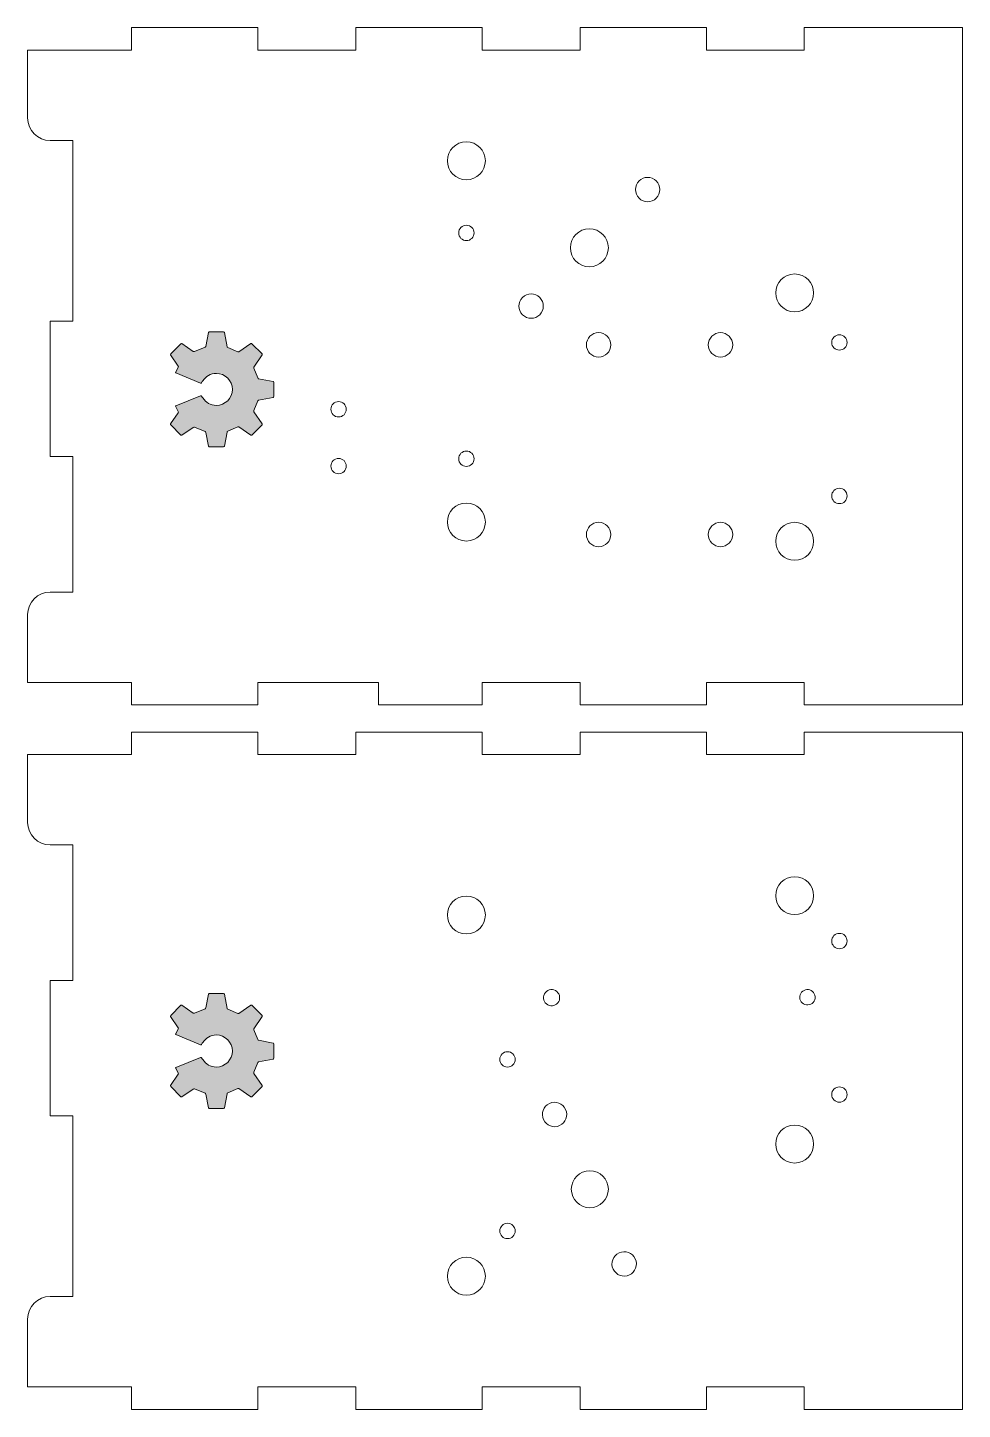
# Model space of a CAD drawing. Header units: inches. Extents: x 11 to 578, y -368 to -12.
# Drawn here: x 370.6 to 577.6, y -323.4 to -17.4 of the extents above; entities that cross this region are included whole.
import ezdxf

# ---------------------------------------------------------------- set-up
doc = ezdxf.new("R2010")
doc.units = ezdxf.units.IN
doc.header["$MEASUREMENT"] = 0
doc.layers.add('D_U+00E9coupe V5', color=7, linetype='Continuous')
doc.layers.add('gravure', color=7, linetype='Continuous')

# ---------------------------------------------------------------- blocks, each defined once
blk = doc.blocks.new('block 10')
at = {"layer": 'D_U+00E9coupe V5', "color": 3, "lineweight": 5}
for points in [[(393.56, -17.4), (421.56, -17.4)], [(393.56, -22.4), (393.56, -17.4)], [(421.56, -17.4), (421.56, -22.4)], [(471.23, -17.4), (443.23, -17.4)], [(443.23, -17.4), (443.23, -22.4)], [(471.23, -22.4), (471.23, -17.4)], [(492.89, -17.4), (520.89, -17.4)], [(492.89, -17.4), (492.89, -22.4)], [(520.89, -17.4), (520.89, -22.4)], [(542.56, -17.4), (577.56, -17.4)], [(542.56, -17.4), (542.56, -22.4)], [(577.56, -167.4), (577.56, -17.4)], [(370.56, -22.4), (393.56, -22.4)], [(370.56, -37.4), (370.56, -22.4)], [(421.56, -22.4), (443.23, -22.4)], [(471.23, -22.4), (492.89, -22.4)], [(520.89, -22.4), (542.56, -22.4)], [(380.56, -42.4), (375.56, -42.4)], [(380.56, -82.4), (380.56, -42.4)], [(375.56, -82.4), (380.56, -82.4)], [(375.56, -112.4), (375.56, -82.4)], [(380.56, -112.4), (375.56, -112.4)], [(380.56, -142.4), (380.56, -112.4)], [(375.56, -142.4), (380.56, -142.4)], [(370.56, -162.4), (370.56, -147.4)], [(393.56, -162.4), (370.56, -162.4)], [(393.56, -167.4), (393.56, -162.4)], [(421.56, -162.4), (421.56, -167.4)], [(421.56, -162.4), (448.23, -162.4)], [(448.23, -162.4), (448.23, -167.4)], [(471.23, -162.4), (471.23, -167.4)], [(471.23, -162.4), (492.89, -162.4)], [(492.89, -162.4), (492.89, -167.4)], [(520.89, -167.4), (520.89, -162.4)], [(520.89, -162.4), (542.56, -162.4)], [(542.56, -162.4), (542.56, -167.4)], [(393.56, -167.4), (421.56, -167.4)], [(448.23, -167.4), (471.23, -167.4)], [(492.89, -167.4), (520.89, -167.4)], [(542.56, -167.4), (577.56, -167.4)]]:
    blk.add_lwpolyline(points, dxfattribs=at)
for points in [[(375.56, -42.4), (372.8, -42.4), (370.56, -40.16), (370.56, -37.4)], [(375.56, -142.4), (372.8, -142.4), (370.56, -144.64), (370.56, -147.4)]]:
    blk.add_open_spline(points, degree=3, dxfattribs=at)
for points in [[(467.72, -51.09), (465.4, -51.09), (463.52, -49.21), (463.52, -46.89), (463.52, -44.57), (465.4, -42.69), (467.72, -42.69), (470.04, -42.69), (471.92, -44.57), (471.92, -46.89), (471.92, -49.21), (470.04, -51.09), (467.72, -51.09), (467.72, -51.09), (467.72, -51.09), (467.72, -51.09)], [(509.77, -51.34), (510.82, -52.4), (510.82, -54.1), (509.77, -55.16), (508.72, -56.21), (507.01, -56.21), (505.95, -55.16), (504.9, -54.1), (504.9, -52.4), (505.95, -51.34), (507.01, -50.29), (508.72, -50.29), (509.77, -51.34), (509.77, -51.34), (509.77, -51.34), (509.77, -51.34)], [(467.72, -64.57), (466.78, -64.57), (466.02, -63.81), (466.02, -62.87), (466.02, -61.93), (466.78, -61.17), (467.72, -61.17), (468.66, -61.17), (469.42, -61.93), (469.42, -62.87), (469.42, -63.81), (468.66, -64.57), (467.72, -64.57), (467.72, -64.57), (467.72, -64.57), (467.72, -64.57)], [(494.96, -70.35), (492.64, -70.35), (490.76, -68.47), (490.76, -66.15), (490.76, -63.84), (492.64, -61.95), (494.96, -61.95), (497.28, -61.95), (499.16, -63.84), (499.16, -66.15), (499.16, -68.47), (497.28, -70.35), (494.96, -70.35), (494.96, -70.35), (494.96, -70.35), (494.96, -70.35)], [(540.42, -80.35), (542.74, -80.35), (544.62, -78.47), (544.62, -76.15), (544.62, -73.84), (542.74, -71.95), (540.42, -71.95), (538.1, -71.95), (536.22, -73.84), (536.22, -76.15), (536.22, -78.47), (538.1, -80.35), (540.42, -80.35), (540.42, -80.35), (540.42, -80.35), (540.42, -80.35)], [(483.96, -77.15), (485.01, -78.2), (485.01, -79.91), (483.96, -80.97), (482.91, -82.02), (481.2, -82.02), (480.14, -80.97), (479.09, -79.91), (479.09, -78.2), (480.14, -77.15), (481.2, -76.1), (482.91, -76.1), (483.96, -77.15), (483.96, -77.15), (483.96, -77.15), (483.96, -77.15)], [(499.7, -87.65), (499.7, -86.16), (498.49, -84.95), (497, -84.95), (495.51, -84.95), (494.3, -86.16), (494.3, -87.65), (494.3, -89.15), (495.51, -90.35), (497, -90.35), (498.49, -90.35), (499.7, -89.15), (499.7, -87.65), (499.7, -87.65), (499.7, -87.65), (499.7, -87.65)], [(526.7, -87.65), (526.7, -86.16), (525.49, -84.95), (524, -84.95), (522.51, -84.95), (521.3, -86.16), (521.3, -87.65), (521.3, -89.15), (522.51, -90.35), (524, -90.35), (525.49, -90.35), (526.7, -89.15), (526.7, -87.65), (526.7, -87.65), (526.7, -87.65), (526.7, -87.65)], [(550.33, -85.42), (549.39, -85.42), (548.63, -86.18), (548.63, -87.12), (548.63, -88.06), (549.39, -88.82), (550.33, -88.82), (551.27, -88.82), (552.03, -88.06), (552.03, -87.12), (552.03, -86.18), (551.27, -85.42), (550.33, -85.42), (550.33, -85.42), (550.33, -85.42), (550.33, -85.42)], [(441.12, -101.92), (441.12, -100.98), (440.36, -100.22), (439.42, -100.22), (438.48, -100.22), (437.72, -100.98), (437.72, -101.92), (437.72, -102.86), (438.48, -103.62), (439.42, -103.62), (440.36, -103.62), (441.12, -102.86), (441.12, -101.92), (441.12, -101.92), (441.12, -101.92), (441.12, -101.92)], [(441.12, -114.5), (441.12, -113.56), (440.36, -112.8), (439.42, -112.8), (438.48, -112.8), (437.72, -113.56), (437.72, -114.5), (437.72, -115.44), (438.48, -116.2), (439.42, -116.2), (440.36, -116.2), (441.12, -115.44), (441.12, -114.5), (441.12, -114.5), (441.12, -114.5), (441.12, -114.5)], [(467.72, -114.57), (468.66, -114.57), (469.42, -113.81), (469.42, -112.87), (469.42, -111.93), (468.66, -111.17), (467.72, -111.17), (466.78, -111.17), (466.02, -111.93), (466.02, -112.87), (466.02, -113.81), (466.78, -114.57), (467.72, -114.57), (467.72, -114.57), (467.72, -114.57), (467.72, -114.57)], [(550.33, -119.42), (549.39, -119.42), (548.63, -120.18), (548.63, -121.12), (548.63, -122.06), (549.39, -122.82), (550.33, -122.82), (551.27, -122.82), (552.03, -122.06), (552.03, -121.12), (552.03, -120.18), (551.27, -119.42), (550.33, -119.42), (550.33, -119.42), (550.33, -119.42), (550.33, -119.42)], [(467.72, -131.09), (470.04, -131.09), (471.92, -129.21), (471.92, -126.89), (471.92, -124.57), (470.04, -122.69), (467.72, -122.69), (465.4, -122.69), (463.52, -124.57), (463.52, -126.89), (463.52, -129.21), (465.4, -131.09), (467.72, -131.09), (467.72, -131.09), (467.72, -131.09), (467.72, -131.09)], [(499.7, -129.65), (499.7, -128.16), (498.49, -126.95), (497, -126.95), (495.51, -126.95), (494.3, -128.16), (494.3, -129.65), (494.3, -131.15), (495.51, -132.35), (497, -132.35), (498.49, -132.35), (499.7, -131.15), (499.7, -129.65), (499.7, -129.65), (499.7, -129.65), (499.7, -129.65)], [(526.7, -129.65), (526.7, -128.16), (525.49, -126.95), (524, -126.95), (522.51, -126.95), (521.3, -128.16), (521.3, -129.65), (521.3, -131.15), (522.51, -132.35), (524, -132.35), (525.49, -132.35), (526.7, -131.15), (526.7, -129.65), (526.7, -129.65), (526.7, -129.65), (526.7, -129.65)], [(540.42, -135.35), (542.74, -135.35), (544.62, -133.47), (544.62, -131.15), (544.62, -128.84), (542.74, -126.95), (540.42, -126.95), (538.1, -126.95), (536.22, -128.84), (536.22, -131.15), (536.22, -133.47), (538.1, -135.35), (540.42, -135.35), (540.42, -135.35), (540.42, -135.35), (540.42, -135.35)]]:
    blk.add_open_spline(points, degree=3, knots=[0, 0, 0, 0, 1, 1, 1, 2, 2, 2, 3, 3, 3, 4, 4, 4, 5, 5, 5, 5], dxfattribs=at)
blk = doc.blocks.new('block 9')
at = {"layer": 'D_U+00E9coupe V5'}
blk.add_blockref('block 10', (0, 0), dxfattribs=at)
blk = doc.blocks.new('block 8')
at = {"layer": 'D_U+00E9coupe V5'}
blk.add_blockref('block 9', (0, 0), dxfattribs=at)
blk = doc.blocks.new('block 13')
at = {"layer": 'D_U+00E9coupe V5', "color": 3, "lineweight": 5}
for points in [[(421.56, -173.4), (393.56, -173.4)], [(393.56, -178.4), (393.56, -173.4)], [(421.56, -173.4), (421.56, -178.4)], [(471.23, -173.4), (443.23, -173.4)], [(443.23, -178.4), (443.23, -173.4)], [(471.23, -173.4), (471.23, -178.4)], [(492.89, -173.4), (520.89, -173.4)], [(492.89, -178.4), (492.89, -173.4)], [(520.89, -173.4), (520.89, -178.4)], [(542.56, -173.4), (577.56, -173.4)], [(542.56, -173.4), (542.56, -178.4)], [(577.56, -323.4), (577.56, -173.4)], [(370.56, -178.4), (393.56, -178.4)], [(370.56, -193.4), (370.56, -178.4)], [(421.56, -178.4), (443.23, -178.4)], [(471.23, -178.4), (492.89, -178.4)], [(542.56, -178.4), (520.89, -178.4)], [(380.56, -198.4), (375.56, -198.4)], [(380.56, -228.4), (380.56, -198.4)], [(375.56, -228.4), (380.56, -228.4)], [(375.56, -258.4), (375.56, -228.4)], [(380.56, -258.4), (375.56, -258.4)], [(380.56, -298.4), (380.56, -258.4)], [(375.56, -298.4), (380.56, -298.4)], [(370.56, -318.4), (370.56, -303.4)], [(393.56, -318.4), (370.56, -318.4)], [(393.56, -318.4), (393.56, -323.4)], [(421.56, -318.4), (421.56, -323.4)], [(421.56, -318.4), (443.23, -318.4)], [(443.23, -318.4), (443.23, -323.4)], [(471.23, -323.4), (471.23, -318.4)], [(471.23, -318.4), (492.89, -318.4)], [(492.89, -318.4), (492.89, -323.4)], [(520.89, -318.4), (520.89, -323.4)], [(520.89, -318.4), (542.56, -318.4)], [(542.56, -318.4), (542.56, -323.4)], [(393.56, -323.4), (421.56, -323.4)], [(443.23, -323.4), (471.23, -323.4)], [(492.89, -323.4), (520.89, -323.4)], [(577.56, -323.4), (542.56, -323.4)]]:
    blk.add_lwpolyline(points, dxfattribs=at)
for points in [[(375.56, -198.4), (372.8, -198.4), (370.56, -196.16), (370.56, -193.4)], [(375.56, -298.4), (372.8, -298.4), (370.56, -300.64), (370.56, -303.4)]]:
    blk.add_open_spline(points, degree=3, dxfattribs=at)
for points in [[(540.42, -205.44), (542.74, -205.44), (544.62, -207.32), (544.62, -209.64), (544.62, -211.96), (542.74, -213.84), (540.42, -213.84), (538.1, -213.84), (536.22, -211.96), (536.22, -209.64), (536.22, -207.32), (538.1, -205.44), (540.42, -205.44), (540.42, -205.44), (540.42, -205.44), (540.42, -205.44)], [(467.72, -209.71), (470.04, -209.71), (471.92, -211.59), (471.92, -213.91), (471.92, -216.23), (470.04, -218.11), (467.72, -218.11), (465.4, -218.11), (463.52, -216.23), (463.52, -213.91), (463.52, -211.59), (465.4, -209.71), (467.72, -209.71), (467.72, -209.71), (467.72, -209.71), (467.72, -209.71)], [(550.33, -221.38), (549.39, -221.38), (548.63, -220.62), (548.63, -219.68), (548.63, -218.74), (549.39, -217.98), (550.33, -217.98), (551.27, -217.98), (552.03, -218.74), (552.03, -219.68), (552.03, -220.62), (551.27, -221.38), (550.33, -221.38), (550.33, -221.38), (550.33, -221.38), (550.33, -221.38)], [(487.45, -230.66), (488.32, -231.13), (488.64, -232.22), (488.17, -233.09), (487.69, -233.96), (486.6, -234.29), (485.73, -233.81), (484.86, -233.34), (484.54, -232.25), (485.01, -231.38), (485.49, -230.51), (486.58, -230.18), (487.45, -230.66), (487.45, -230.66), (487.45, -230.66), (487.45, -230.66)], [(544.09, -230.66), (544.91, -231.13), (545.18, -232.17), (544.71, -232.98), (544.24, -233.79), (543.21, -234.07), (542.39, -233.6), (541.58, -233.13), (541.3, -232.09), (541.77, -231.28), (542.24, -230.47), (543.28, -230.19), (544.09, -230.66), (544.09, -230.66), (544.09, -230.66), (544.09, -230.66)], [(476.83, -247.59), (475.89, -247.59), (475.13, -246.83), (475.13, -245.89), (475.13, -244.95), (475.89, -244.19), (476.83, -244.19), (477.77, -244.19), (478.53, -244.95), (478.53, -245.89), (478.53, -246.83), (477.77, -247.59), (476.83, -247.59), (476.83, -247.59), (476.83, -247.59), (476.83, -247.59)], [(550.33, -255.38), (549.39, -255.38), (548.63, -254.62), (548.63, -253.68), (548.63, -252.74), (549.39, -251.98), (550.33, -251.98), (551.27, -251.98), (552.03, -252.74), (552.03, -253.68), (552.03, -254.62), (551.27, -255.38), (550.33, -255.38), (550.33, -255.38), (550.33, -255.38), (550.33, -255.38)], [(486.1, -255.65), (484.75, -256.28), (484.17, -257.89), (484.8, -259.24), (485.43, -260.59), (487.03, -261.18), (488.38, -260.55), (489.74, -259.92), (490.32, -258.31), (489.69, -256.96), (489.06, -255.61), (487.45, -255.02), (486.1, -255.65), (486.1, -255.65), (486.1, -255.65), (486.1, -255.65)], [(540.42, -260.44), (542.74, -260.44), (544.62, -262.32), (544.62, -264.64), (544.62, -266.96), (542.74, -268.84), (540.42, -268.84), (538.1, -268.84), (536.22, -266.96), (536.22, -264.64), (536.22, -262.32), (538.1, -260.44), (540.42, -260.44), (540.42, -260.44), (540.42, -260.44), (540.42, -260.44)], [(495.06, -270.54), (492.79, -270.54), (490.96, -272.38), (490.96, -274.64), (490.96, -276.91), (492.79, -278.74), (495.06, -278.74), (497.32, -278.74), (499.16, -276.91), (499.16, -274.64), (499.16, -272.38), (497.32, -270.54), (495.06, -270.54), (495.06, -270.54), (495.06, -270.54), (495.06, -270.54)], [(476.83, -285.59), (477.77, -285.59), (478.53, -284.83), (478.53, -283.89), (478.53, -282.95), (477.77, -282.19), (476.83, -282.19), (475.89, -282.19), (475.13, -282.95), (475.13, -283.89), (475.13, -284.83), (475.89, -285.59), (476.83, -285.59), (476.83, -285.59), (476.83, -285.59), (476.83, -285.59)], [(467.72, -289.71), (465.4, -289.71), (463.52, -291.59), (463.52, -293.91), (463.52, -296.23), (465.4, -298.11), (467.72, -298.11), (470.04, -298.11), (471.92, -296.23), (471.92, -293.91), (471.92, -291.59), (470.04, -289.71), (467.72, -289.71), (467.72, -289.71), (467.72, -289.71), (467.72, -289.71)], [(503.81, -293.63), (505.16, -293), (505.75, -291.39), (505.12, -290.04), (504.49, -288.69), (502.88, -288.1), (501.53, -288.73), (500.18, -289.37), (499.59, -290.97), (500.22, -292.32), (500.85, -293.67), (502.46, -294.26), (503.81, -293.63), (503.81, -293.63), (503.81, -293.63), (503.81, -293.63)]]:
    blk.add_open_spline(points, degree=3, knots=[0, 0, 0, 0, 1, 1, 1, 2, 2, 2, 3, 3, 3, 4, 4, 4, 5, 5, 5, 5], dxfattribs=at)
blk = doc.blocks.new('block 12')
at = {"layer": 'D_U+00E9coupe V5'}
blk.add_blockref('block 13', (0, 0), dxfattribs=at)
blk = doc.blocks.new('block 11')
at = {"layer": 'D_U+00E9coupe V5'}
blk.add_blockref('block 12', (0, 0), dxfattribs=at)

msp = doc.modelspace()

# ---------------------------------------------------------------- hatches: boundary and pattern name
at = {"layer": 'gravure'}
h = msp.add_hatch(color=7, dxfattribs=at)
h.dxf.hatch_style = 2
edge = h.paths.add_edge_path()
edge.add_spline(control_points=[(414.14, -110.08), (414.14, -110.08), (414.72, -106.96), (414.72, -106.96), (414.73, -106.88), (414.8, -106.8), (414.88, -106.77), (414.88, -106.77), (417.11, -105.82), (417.11, -105.82), (417.18, -105.78), (417.29, -105.79), (417.35, -105.83), (417.35, -105.83), (420, -107.65), (420, -107.65), (420.06, -107.69), (420.16, -107.69), (420.22, -107.63), (420.22, -107.63), (422.49, -105.36), (422.49, -105.36), (422.54, -105.31), (422.55, -105.21), (422.51, -105.15), (422.51, -105.15), (420.66, -102.45), (420.66, -102.45), (420.61, -102.38), (420.6, -102.28), (420.64, -102.21), (420.64, -102.21), (421.52, -100.04), (421.52, -100.04), (421.55, -99.97), (421.63, -99.9), (421.71, -99.88), (421.71, -99.88), (424.93, -99.28), (424.93, -99.28), (425.01, -99.27), (425.07, -99.19), (425.07, -99.12), (425.07, -99.12), (425.07, -95.9), (425.07, -95.9), (425.07, -95.83), (425.01, -95.75), (424.93, -95.74), (424.93, -95.74), (421.71, -95.14), (421.71, -95.14), (421.63, -95.12), (421.55, -95.05), (421.52, -94.98), (421.52, -94.98), (420.64, -92.81), (420.64, -92.81), (420.6, -92.75), (420.61, -92.64), (420.66, -92.57), (420.66, -92.57), (422.51, -89.88), (422.51, -89.88), (422.55, -89.81), (422.54, -89.71), (422.49, -89.66), (422.49, -89.66), (420.22, -87.39), (420.22, -87.39), (420.16, -87.33), (420.06, -87.33), (420, -87.37), (420, -87.37), (417.35, -89.19), (417.35, -89.19), (417.29, -89.23), (417.18, -89.24), (417.11, -89.2), (417.11, -89.2), (414.88, -88.25), (414.88, -88.25), (414.8, -88.22), (414.73, -88.14), (414.72, -88.06), (414.72, -88.06), (414.14, -84.94), (414.14, -84.94), (414.12, -84.86), (414.05, -84.8), (413.97, -84.8), (413.97, -84.8), (410.76, -84.8), (410.76, -84.8), (410.68, -84.8), (410.61, -84.86), (410.59, -84.94), (410.59, -84.94), (410.03, -87.98), (410.03, -87.98), (410.01, -88.06), (409.94, -88.14), (409.87, -88.17), (409.87, -88.17), (407.49, -89.12), (407.49, -89.12), (407.42, -89.15), (407.31, -89.14), (407.25, -89.1), (407.25, -89.1), (404.73, -87.37), (404.73, -87.37), (404.67, -87.32), (404.57, -87.33), (404.52, -87.39), (404.52, -87.39), (402.24, -89.66), (402.24, -89.66), (402.19, -89.71), (402.18, -89.81), (402.22, -89.88), (402.22, -89.88), (403.92, -92.35), (403.92, -92.35), (403.97, -92.41), (403.97, -92.52), (403.93, -92.59), (403.93, -92.59), (403.35, -93.68), (403.35, -93.68), (403.31, -93.75), (403.34, -93.83), (403.41, -93.86), (403.41, -93.86), (408.85, -96.11), (408.85, -96.11), (408.92, -96.14), (409.02, -96.11), (409.06, -96.04), (409.06, -96.04), (409.22, -95.77), (409.22, -95.77), (409.25, -95.72), (409.31, -95.65), (409.36, -95.6), (409.99, -94.61), (411.09, -93.96), (412.35, -93.96), (414.31, -93.96), (415.9, -95.55), (415.9, -97.51), (415.9, -99.47), (414.31, -101.06), (412.35, -101.06), (411.09, -101.06), (409.99, -100.41), (409.36, -99.42), (409.31, -99.37), (409.25, -99.3), (409.22, -99.25), (409.22, -99.25), (409.06, -98.98), (409.06, -98.98), (409.02, -98.91), (408.92, -98.88), (408.85, -98.91), (408.85, -98.91), (403.41, -101.16), (403.41, -101.16), (403.34, -101.19), (403.31, -101.27), (403.35, -101.34), (403.35, -101.34), (403.93, -102.43), (403.93, -102.43), (403.97, -102.5), (403.97, -102.61), (403.92, -102.67), (403.92, -102.67), (402.22, -105.14), (402.22, -105.14), (402.18, -105.21), (402.19, -105.31), (402.24, -105.36), (402.24, -105.36), (404.51, -107.63), (404.51, -107.63), (404.57, -107.69), (404.67, -107.7), (404.73, -107.65), (404.73, -107.65), (407.25, -105.92), (407.25, -105.92), (407.31, -105.88), (407.42, -105.87), (407.49, -105.9), (407.49, -105.9), (409.87, -106.85), (409.87, -106.85), (409.94, -106.88), (410.01, -106.96), (410.03, -107.04), (410.03, -107.04), (410.59, -110.08), (410.59, -110.08), (410.61, -110.16), (410.68, -110.22), (410.76, -110.22), (410.76, -110.22), (413.97, -110.22), (413.97, -110.22), (414.05, -110.22), (414.12, -110.16), (414.14, -110.08)], knot_values=[0, 0, 0, 0, 0.352778, 0.352778, 0.352778, 0.705556, 0.705556, 0.705556, 1.058333, 1.058333, 1.058333, 1.411111, 1.411111, 1.411111, 1.763889, 1.763889, 1.763889, 2.116667, 2.116667, 2.116667, 2.469444, 2.469444, 2.469444, 2.822222, 2.822222, 2.822222, 3.175, 3.175, 3.175, 3.527778, 3.527778, 3.527778, 3.880556, 3.880556, 3.880556, 4.233333, 4.233333, 4.233333, 4.586111, 4.586111, 4.586111, 4.938889, 4.938889, 4.938889, 5.291667, 5.291667, 5.291667, 5.644444, 5.644444, 5.644444, 5.997222, 5.997222, 5.997222, 6.35, 6.35, 6.35, 6.702778, 6.702778, 6.702778, 7.055556, 7.055556, 7.055556, 7.408333, 7.408333, 7.408333, 7.761111, 7.761111, 7.761111, 8.113889, 8.113889, 8.113889, 8.466667, 8.466667, 8.466667, 8.819444, 8.819444, 8.819444, 9.172222, 9.172222, 9.172222, 9.525, 9.525, 9.525, 9.877778, 9.877778, 9.877778, 10.230556, 10.230556, 10.230556, 10.583333, 10.583333, 10.583333, 10.936111, 10.936111, 10.936111, 11.288889, 11.288889, 11.288889, 11.641667, 11.641667, 11.641667, 11.994444, 11.994444, 11.994444, 12.347222, 12.347222, 12.347222, 12.7, 12.7, 12.7, 13.052778, 13.052778, 13.052778, 13.405556, 13.405556, 13.405556, 13.758333, 13.758333, 13.758333, 14.111111, 14.111111, 14.111111, 14.463889, 14.463889, 14.463889, 14.816667, 14.816667, 14.816667, 15.169444, 15.169444, 15.169444, 15.522222, 15.522222, 15.522222, 15.875, 15.875, 15.875, 16.227778, 16.227778, 16.227778, 16.580556, 16.580556, 16.580556, 16.933333, 16.933333, 16.933333, 17.286111, 17.286111, 17.286111, 17.638889, 17.638889, 17.638889, 17.991667, 17.991667, 17.991667, 18.344444, 18.344444, 18.344444, 18.697222, 18.697222, 18.697222, 19.05, 19.05, 19.05, 19.402778, 19.402778, 19.402778, 19.755556, 19.755556, 19.755556, 20.108333, 20.108333, 20.108333, 20.461111, 20.461111, 20.461111, 20.813889, 20.813889, 20.813889, 21.166667, 21.166667, 21.166667, 21.519444, 21.519444, 21.519444, 21.872222, 21.872222, 21.872222, 22.225, 22.225, 22.225, 22.577778, 22.577778, 22.577778, 22.930556, 22.930556, 22.930556, 23.283333, 23.283333, 23.283333, 23.636111, 23.636111, 23.636111, 23.988889, 23.988889, 23.988889, 24.341667, 24.341667, 24.341667, 24.694444, 24.694444, 24.694444, 25.047222, 25.047222, 25.047222, 25.047222], degree=3, periodic=0)
edge.add_line((414.14, -110.08), (414.14, -110.08))
h = msp.add_hatch(color=7, dxfattribs=at)
h.dxf.hatch_style = 2
edge = h.paths.add_edge_path()
edge.add_spline(control_points=[(414.14, -256.61), (414.14, -256.61), (414.72, -253.49), (414.72, -253.49), (414.73, -253.41), (414.8, -253.33), (414.88, -253.3), (414.88, -253.3), (417.11, -252.35), (417.11, -252.35), (417.18, -252.31), (417.29, -252.32), (417.35, -252.36), (417.35, -252.36), (420, -254.18), (420, -254.18), (420.06, -254.22), (420.16, -254.22), (420.22, -254.16), (420.22, -254.16), (422.49, -251.89), (422.49, -251.89), (422.54, -251.83), (422.55, -251.74), (422.51, -251.67), (422.51, -251.67), (420.66, -248.98), (420.66, -248.98), (420.61, -248.91), (420.6, -248.8), (420.64, -248.74), (420.64, -248.74), (421.52, -246.57), (421.52, -246.57), (421.55, -246.5), (421.63, -246.43), (421.71, -246.41), (421.71, -246.41), (424.93, -245.81), (424.93, -245.81), (425.01, -245.8), (425.07, -245.72), (425.07, -245.65), (425.07, -245.65), (425.07, -242.43), (425.07, -242.43), (425.07, -242.36), (425.01, -242.28), (424.93, -242.27), (424.93, -242.27), (421.71, -241.67), (421.71, -241.67), (421.63, -241.65), (421.55, -241.58), (421.52, -241.51), (421.52, -241.51), (420.64, -239.34), (420.64, -239.34), (420.6, -239.27), (420.61, -239.16), (420.66, -239.1), (420.66, -239.1), (422.51, -236.4), (422.51, -236.4), (422.55, -236.34), (422.54, -236.24), (422.49, -236.19), (422.49, -236.19), (420.22, -233.92), (420.22, -233.92), (420.16, -233.86), (420.06, -233.85), (420, -233.9), (420, -233.9), (417.35, -235.72), (417.35, -235.72), (417.29, -235.76), (417.18, -235.77), (417.11, -235.73), (417.11, -235.73), (414.88, -234.77), (414.88, -234.77), (414.8, -234.75), (414.73, -234.67), (414.72, -234.59), (414.72, -234.59), (414.14, -231.47), (414.14, -231.47), (414.12, -231.39), (414.05, -231.33), (413.97, -231.33), (413.97, -231.33), (410.76, -231.33), (410.76, -231.33), (410.68, -231.33), (410.61, -231.39), (410.59, -231.47), (410.59, -231.47), (410.03, -234.51), (410.03, -234.51), (410.01, -234.59), (409.94, -234.67), (409.87, -234.69), (409.87, -234.69), (407.49, -235.64), (407.49, -235.64), (407.42, -235.68), (407.31, -235.67), (407.25, -235.63), (407.25, -235.63), (404.73, -233.9), (404.73, -233.9), (404.67, -233.85), (404.57, -233.86), (404.52, -233.92), (404.52, -233.92), (402.24, -236.19), (402.24, -236.19), (402.19, -236.24), (402.18, -236.34), (402.22, -236.4), (402.22, -236.4), (403.92, -238.88), (403.92, -238.88), (403.97, -238.94), (403.97, -239.05), (403.93, -239.12), (403.93, -239.12), (403.35, -240.21), (403.35, -240.21), (403.31, -240.28), (403.34, -240.36), (403.41, -240.39), (403.41, -240.39), (408.85, -242.64), (408.85, -242.64), (408.92, -242.67), (409.02, -242.64), (409.06, -242.57), (409.06, -242.57), (409.22, -242.3), (409.22, -242.3), (409.25, -242.25), (409.31, -242.18), (409.36, -242.13), (409.99, -241.14), (411.09, -240.49), (412.35, -240.49), (414.31, -240.49), (415.9, -242.08), (415.9, -244.04), (415.9, -246), (414.31, -247.59), (412.35, -247.59), (411.09, -247.59), (409.99, -246.94), (409.36, -245.95), (409.31, -245.9), (409.25, -245.83), (409.22, -245.78), (409.22, -245.78), (409.06, -245.51), (409.06, -245.51), (409.02, -245.44), (408.92, -245.41), (408.85, -245.44), (408.85, -245.44), (403.41, -247.69), (403.41, -247.69), (403.34, -247.72), (403.31, -247.8), (403.35, -247.87), (403.35, -247.87), (403.93, -248.96), (403.93, -248.96), (403.97, -249.03), (403.97, -249.13), (403.92, -249.2), (403.92, -249.2), (402.22, -251.67), (402.22, -251.67), (402.18, -251.74), (402.19, -251.83), (402.24, -251.89), (402.24, -251.89), (404.51, -254.16), (404.51, -254.16), (404.57, -254.22), (404.67, -254.22), (404.73, -254.18), (404.73, -254.18), (407.25, -252.45), (407.25, -252.45), (407.31, -252.41), (407.42, -252.4), (407.49, -252.43), (407.49, -252.43), (409.87, -253.38), (409.87, -253.38), (409.94, -253.41), (410.01, -253.49), (410.03, -253.56), (410.03, -253.56), (410.59, -256.61), (410.59, -256.61), (410.61, -256.68), (410.68, -256.75), (410.76, -256.75), (410.76, -256.75), (413.97, -256.75), (413.97, -256.75), (414.05, -256.75), (414.12, -256.68), (414.14, -256.61)], knot_values=[0, 0, 0, 0, 0.352778, 0.352778, 0.352778, 0.705556, 0.705556, 0.705556, 1.058333, 1.058333, 1.058333, 1.411111, 1.411111, 1.411111, 1.763889, 1.763889, 1.763889, 2.116667, 2.116667, 2.116667, 2.469444, 2.469444, 2.469444, 2.822222, 2.822222, 2.822222, 3.175, 3.175, 3.175, 3.527778, 3.527778, 3.527778, 3.880556, 3.880556, 3.880556, 4.233333, 4.233333, 4.233333, 4.586111, 4.586111, 4.586111, 4.938889, 4.938889, 4.938889, 5.291667, 5.291667, 5.291667, 5.644444, 5.644444, 5.644444, 5.997222, 5.997222, 5.997222, 6.35, 6.35, 6.35, 6.702778, 6.702778, 6.702778, 7.055556, 7.055556, 7.055556, 7.408333, 7.408333, 7.408333, 7.761111, 7.761111, 7.761111, 8.113889, 8.113889, 8.113889, 8.466667, 8.466667, 8.466667, 8.819444, 8.819444, 8.819444, 9.172222, 9.172222, 9.172222, 9.525, 9.525, 9.525, 9.877778, 9.877778, 9.877778, 10.230556, 10.230556, 10.230556, 10.583333, 10.583333, 10.583333, 10.936111, 10.936111, 10.936111, 11.288889, 11.288889, 11.288889, 11.641667, 11.641667, 11.641667, 11.994444, 11.994444, 11.994444, 12.347222, 12.347222, 12.347222, 12.7, 12.7, 12.7, 13.052778, 13.052778, 13.052778, 13.405556, 13.405556, 13.405556, 13.758333, 13.758333, 13.758333, 14.111111, 14.111111, 14.111111, 14.463889, 14.463889, 14.463889, 14.816667, 14.816667, 14.816667, 15.169444, 15.169444, 15.169444, 15.522222, 15.522222, 15.522222, 15.875, 15.875, 15.875, 16.227778, 16.227778, 16.227778, 16.580556, 16.580556, 16.580556, 16.933333, 16.933333, 16.933333, 17.286111, 17.286111, 17.286111, 17.638889, 17.638889, 17.638889, 17.991667, 17.991667, 17.991667, 18.344444, 18.344444, 18.344444, 18.697222, 18.697222, 18.697222, 19.05, 19.05, 19.05, 19.402778, 19.402778, 19.402778, 19.755556, 19.755556, 19.755556, 20.108333, 20.108333, 20.108333, 20.461111, 20.461111, 20.461111, 20.813889, 20.813889, 20.813889, 21.166667, 21.166667, 21.166667, 21.519444, 21.519444, 21.519444, 21.872222, 21.872222, 21.872222, 22.225, 22.225, 22.225, 22.577778, 22.577778, 22.577778, 22.930556, 22.930556, 22.930556, 23.283333, 23.283333, 23.283333, 23.636111, 23.636111, 23.636111, 23.988889, 23.988889, 23.988889, 24.341667, 24.341667, 24.341667, 24.694444, 24.694444, 24.694444, 25.047222, 25.047222, 25.047222, 25.047222], degree=3, periodic=0)
edge.add_line((414.14, -256.61), (414.14, -256.61))

# ---------------------------------------------------------------- linework, layer by layer
at = {"layer": 'gravure', "lineweight": 0}
for points in [[(414.14, -110.08), (414.14, -110.08), (414.72, -106.96), (414.72, -106.96), (414.73, -106.88), (414.8, -106.8), (414.88, -106.77), (414.88, -106.77), (417.11, -105.82), (417.11, -105.82), (417.18, -105.78), (417.29, -105.79), (417.35, -105.83), (417.35, -105.83), (420, -107.65), (420, -107.65), (420.06, -107.69), (420.16, -107.69), (420.22, -107.63), (420.22, -107.63), (422.49, -105.36), (422.49, -105.36), (422.54, -105.31), (422.55, -105.21), (422.51, -105.15), (422.51, -105.15), (420.66, -102.45), (420.66, -102.45), (420.61, -102.38), (420.6, -102.28), (420.64, -102.21), (420.64, -102.21), (421.52, -100.04), (421.52, -100.04), (421.55, -99.97), (421.63, -99.9), (421.71, -99.88), (421.71, -99.88), (424.93, -99.28), (424.93, -99.28), (425.01, -99.27), (425.07, -99.19), (425.07, -99.12), (425.07, -99.12), (425.07, -95.9), (425.07, -95.9), (425.07, -95.83), (425.01, -95.75), (424.93, -95.74), (424.93, -95.74), (421.71, -95.14), (421.71, -95.14), (421.63, -95.12), (421.55, -95.05), (421.52, -94.98), (421.52, -94.98), (420.64, -92.81), (420.64, -92.81), (420.6, -92.75), (420.61, -92.64), (420.66, -92.57), (420.66, -92.57), (422.51, -89.88), (422.51, -89.88), (422.55, -89.81), (422.54, -89.71), (422.49, -89.66), (422.49, -89.66), (420.22, -87.39), (420.22, -87.39), (420.16, -87.33), (420.06, -87.33), (420, -87.37), (420, -87.37), (417.35, -89.19), (417.35, -89.19), (417.29, -89.23), (417.18, -89.24), (417.11, -89.2), (417.11, -89.2), (414.88, -88.25), (414.88, -88.25), (414.8, -88.22), (414.73, -88.14), (414.72, -88.06), (414.72, -88.06), (414.14, -84.94), (414.14, -84.94), (414.12, -84.86), (414.05, -84.8), (413.97, -84.8), (413.97, -84.8), (410.76, -84.8), (410.76, -84.8), (410.68, -84.8), (410.61, -84.86), (410.59, -84.94), (410.59, -84.94), (410.03, -87.98), (410.03, -87.98), (410.01, -88.06), (409.94, -88.14), (409.87, -88.17), (409.87, -88.17), (407.49, -89.12), (407.49, -89.12), (407.42, -89.15), (407.31, -89.14), (407.25, -89.1), (407.25, -89.1), (404.73, -87.37), (404.73, -87.37), (404.67, -87.32), (404.57, -87.33), (404.52, -87.39), (404.52, -87.39), (402.24, -89.66), (402.24, -89.66), (402.19, -89.71), (402.18, -89.81), (402.22, -89.88), (402.22, -89.88), (403.92, -92.35), (403.92, -92.35), (403.97, -92.41), (403.97, -92.52), (403.93, -92.59), (403.93, -92.59), (403.35, -93.68), (403.35, -93.68), (403.31, -93.75), (403.34, -93.83), (403.41, -93.86), (403.41, -93.86), (408.85, -96.11), (408.85, -96.11), (408.92, -96.14), (409.02, -96.11), (409.06, -96.04), (409.06, -96.04), (409.22, -95.77), (409.22, -95.77), (409.25, -95.72), (409.31, -95.65), (409.36, -95.6), (409.99, -94.61), (411.09, -93.96), (412.35, -93.96), (414.31, -93.96), (415.9, -95.55), (415.9, -97.51), (415.9, -99.47), (414.31, -101.06), (412.35, -101.06), (411.09, -101.06), (409.99, -100.41), (409.36, -99.42), (409.31, -99.37), (409.25, -99.3), (409.22, -99.25), (409.22, -99.25), (409.06, -98.98), (409.06, -98.98), (409.02, -98.91), (408.92, -98.88), (408.85, -98.91), (408.85, -98.91), (403.41, -101.16), (403.41, -101.16), (403.34, -101.19), (403.31, -101.27), (403.35, -101.34), (403.35, -101.34), (403.93, -102.43), (403.93, -102.43), (403.97, -102.5), (403.97, -102.61), (403.92, -102.67), (403.92, -102.67), (402.22, -105.14), (402.22, -105.14), (402.18, -105.21), (402.19, -105.31), (402.24, -105.36), (402.24, -105.36), (404.51, -107.63), (404.51, -107.63), (404.57, -107.69), (404.67, -107.7), (404.73, -107.65), (404.73, -107.65), (407.25, -105.92), (407.25, -105.92), (407.31, -105.88), (407.42, -105.87), (407.49, -105.9), (407.49, -105.9), (409.87, -106.85), (409.87, -106.85), (409.94, -106.88), (410.01, -106.96), (410.03, -107.04), (410.03, -107.04), (410.59, -110.08), (410.59, -110.08), (410.61, -110.16), (410.68, -110.22), (410.76, -110.22), (410.76, -110.22), (413.97, -110.22), (413.97, -110.22), (414.05, -110.22), (414.12, -110.16), (414.14, -110.08)], [(414.14, -256.61), (414.14, -256.61), (414.72, -253.49), (414.72, -253.49), (414.73, -253.41), (414.8, -253.33), (414.88, -253.3), (414.88, -253.3), (417.11, -252.35), (417.11, -252.35), (417.18, -252.31), (417.29, -252.32), (417.35, -252.36), (417.35, -252.36), (420, -254.18), (420, -254.18), (420.06, -254.22), (420.16, -254.22), (420.22, -254.16), (420.22, -254.16), (422.49, -251.89), (422.49, -251.89), (422.54, -251.83), (422.55, -251.74), (422.51, -251.67), (422.51, -251.67), (420.66, -248.98), (420.66, -248.98), (420.61, -248.91), (420.6, -248.8), (420.64, -248.74), (420.64, -248.74), (421.52, -246.57), (421.52, -246.57), (421.55, -246.5), (421.63, -246.43), (421.71, -246.41), (421.71, -246.41), (424.93, -245.81), (424.93, -245.81), (425.01, -245.8), (425.07, -245.72), (425.07, -245.65), (425.07, -245.65), (425.07, -242.43), (425.07, -242.43), (425.07, -242.36), (425.01, -242.28), (424.93, -242.27), (424.93, -242.27), (421.71, -241.67), (421.71, -241.67), (421.63, -241.65), (421.55, -241.58), (421.52, -241.51), (421.52, -241.51), (420.64, -239.34), (420.64, -239.34), (420.6, -239.27), (420.61, -239.16), (420.66, -239.1), (420.66, -239.1), (422.51, -236.4), (422.51, -236.4), (422.55, -236.34), (422.54, -236.24), (422.49, -236.19), (422.49, -236.19), (420.22, -233.92), (420.22, -233.92), (420.16, -233.86), (420.06, -233.85), (420, -233.9), (420, -233.9), (417.35, -235.72), (417.35, -235.72), (417.29, -235.76), (417.18, -235.77), (417.11, -235.73), (417.11, -235.73), (414.88, -234.77), (414.88, -234.77), (414.8, -234.75), (414.73, -234.67), (414.72, -234.59), (414.72, -234.59), (414.14, -231.47), (414.14, -231.47), (414.12, -231.39), (414.05, -231.33), (413.97, -231.33), (413.97, -231.33), (410.76, -231.33), (410.76, -231.33), (410.68, -231.33), (410.61, -231.39), (410.59, -231.47), (410.59, -231.47), (410.03, -234.51), (410.03, -234.51), (410.01, -234.59), (409.94, -234.67), (409.87, -234.69), (409.87, -234.69), (407.49, -235.64), (407.49, -235.64), (407.42, -235.68), (407.31, -235.67), (407.25, -235.63), (407.25, -235.63), (404.73, -233.9), (404.73, -233.9), (404.67, -233.85), (404.57, -233.86), (404.52, -233.92), (404.52, -233.92), (402.24, -236.19), (402.24, -236.19), (402.19, -236.24), (402.18, -236.34), (402.22, -236.4), (402.22, -236.4), (403.92, -238.88), (403.92, -238.88), (403.97, -238.94), (403.97, -239.05), (403.93, -239.12), (403.93, -239.12), (403.35, -240.21), (403.35, -240.21), (403.31, -240.28), (403.34, -240.36), (403.41, -240.39), (403.41, -240.39), (408.85, -242.64), (408.85, -242.64), (408.92, -242.67), (409.02, -242.64), (409.06, -242.57), (409.06, -242.57), (409.22, -242.3), (409.22, -242.3), (409.25, -242.25), (409.31, -242.18), (409.36, -242.13), (409.99, -241.14), (411.09, -240.49), (412.35, -240.49), (414.31, -240.49), (415.9, -242.08), (415.9, -244.04), (415.9, -246), (414.31, -247.59), (412.35, -247.59), (411.09, -247.59), (409.99, -246.94), (409.36, -245.95), (409.31, -245.9), (409.25, -245.83), (409.22, -245.78), (409.22, -245.78), (409.06, -245.51), (409.06, -245.51), (409.02, -245.44), (408.92, -245.41), (408.85, -245.44), (408.85, -245.44), (403.41, -247.69), (403.41, -247.69), (403.34, -247.72), (403.31, -247.8), (403.35, -247.87), (403.35, -247.87), (403.93, -248.96), (403.93, -248.96), (403.97, -249.03), (403.97, -249.13), (403.92, -249.2), (403.92, -249.2), (402.22, -251.67), (402.22, -251.67), (402.18, -251.74), (402.19, -251.83), (402.24, -251.89), (402.24, -251.89), (404.51, -254.16), (404.51, -254.16), (404.57, -254.22), (404.67, -254.22), (404.73, -254.18), (404.73, -254.18), (407.25, -252.45), (407.25, -252.45), (407.31, -252.41), (407.42, -252.4), (407.49, -252.43), (407.49, -252.43), (409.87, -253.38), (409.87, -253.38), (409.94, -253.41), (410.01, -253.49), (410.03, -253.56), (410.03, -253.56), (410.59, -256.61), (410.59, -256.61), (410.61, -256.68), (410.68, -256.75), (410.76, -256.75), (410.76, -256.75), (413.97, -256.75), (413.97, -256.75), (414.05, -256.75), (414.12, -256.68), (414.14, -256.61)]]:
    msp.add_open_spline(points, degree=3, knots=[0, 0, 0, 0, 1, 1, 1, 2, 2, 2, 3, 3, 3, 4, 4, 4, 5, 5, 5, 6, 6, 6, 7, 7, 7, 8, 8, 8, 9, 9, 9, 10, 10, 10, 11, 11, 11, 12, 12, 12, 13, 13, 13, 14, 14, 14, 15, 15, 15, 16, 16, 16, 17, 17, 17, 18, 18, 18, 19, 19, 19, 20, 20, 20, 21, 21, 21, 22, 22, 22, 23, 23, 23, 24, 24, 24, 25, 25, 25, 26, 26, 26, 27, 27, 27, 28, 28, 28, 29, 29, 29, 30, 30, 30, 31, 31, 31, 32, 32, 32, 33, 33, 33, 34, 34, 34, 35, 35, 35, 36, 36, 36, 37, 37, 37, 38, 38, 38, 39, 39, 39, 40, 40, 40, 41, 41, 41, 42, 42, 42, 43, 43, 43, 44, 44, 44, 45, 45, 45, 46, 46, 46, 47, 47, 47, 48, 48, 48, 49, 49, 49, 50, 50, 50, 51, 51, 51, 52, 52, 52, 53, 53, 53, 54, 54, 54, 55, 55, 55, 56, 56, 56, 57, 57, 57, 58, 58, 58, 59, 59, 59, 60, 60, 60, 61, 61, 61, 62, 62, 62, 63, 63, 63, 64, 64, 64, 65, 65, 65, 66, 66, 66, 67, 67, 67, 68, 68, 68, 69, 69, 69, 70, 70, 70, 71, 71, 71, 71], dxfattribs=at)

# ---------------------------------------------------------------- block references
at = {"layer": 'D_U+00E9coupe V5'}
for name in ['block 8', 'block 11']:
    msp.add_blockref(name, (0, 0), dxfattribs=at)

doc.saveas('drawing.dxf')
